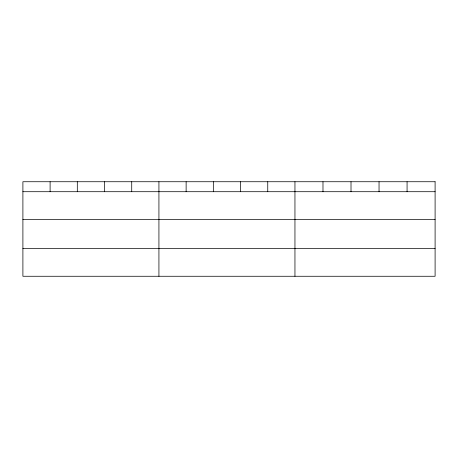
<?xml version="1.0" encoding="UTF-8"?>
<svg xmlns="http://www.w3.org/2000/svg" width="458" height="458" viewBox="0 0 458 458"><rect width="100%" height="100%" fill="white"/><g stroke="black" fill="none" stroke-linecap="round" stroke-linejoin="round"><path stroke-width="0.69" d="M22.9 191.707L435.1 191.707M22.9 219.611L435.1 219.611M22.9 248.362L435.1 248.362M407.07 181.734L407.07 191.707M379.041 181.734L379.041 191.707M351.011 181.734L351.011 191.707M322.982 181.734L322.982 191.707M294.952 181.734L294.952 276.266M267.747 181.734L267.747 191.707M240.542 181.734L240.542 191.707M213.336 181.734L213.336 191.707M186.131 181.734L186.131 191.707M158.926 181.734L158.926 276.266M131.721 181.734L131.721 191.707M104.516 181.734L104.516 191.707M77.31 181.734L77.31 191.707M50.105 181.734L50.105 191.707M435.1 181.734L22.9 181.734L22.9 276.266L435.1 276.266L435.1 181.734"/></g></svg>
